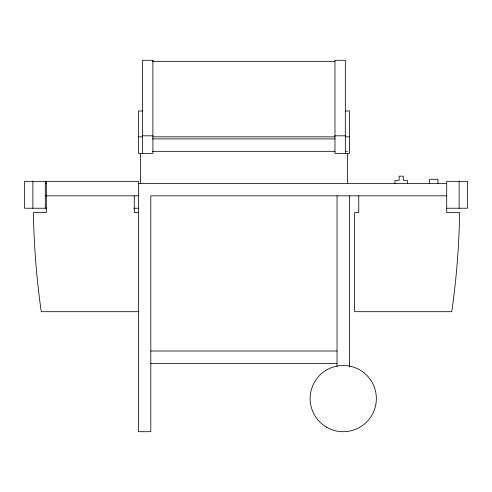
<?xml version="1.0" encoding="UTF-8"?>
<svg xmlns="http://www.w3.org/2000/svg" width="492" height="492" viewBox="0 0 492 492"><rect width="100%" height="100%" fill="white"/><g stroke="black" fill="none" stroke-linecap="round" stroke-linejoin="round"><path stroke-width="0.74" d="M152.95 61.832L152.889 60.295L142.545 60.295L142.545 153.406M152.889 61.328L334.972 61.328M142.545 110.989L138.406 110.989L138.406 153.406L152.889 153.406L152.889 60.295M345.322 110.989L349.455 110.989L349.455 153.406L334.972 153.406L334.972 60.295L345.322 60.295L345.322 153.406M142.545 135.817L152.889 135.817M334.972 135.817L345.322 135.817M138.406 136.85L142.545 136.85M152.889 136.85L334.972 136.85M345.322 136.85L349.455 136.85M152.508 138.922L334.972 138.922M152.508 151.333L334.972 151.333M345.322 151.333L347.389 151.333M45.289 183.405L46.328 183.405M138.406 183.405L446.711 183.405M45.289 195.822L138.406 195.822M446.711 195.822L150.816 195.822L150.816 431.705L138.406 431.705L138.406 181.339L24.6 181.339L24.6 208.239L46.82 208.239M133.799 208.239L138.406 208.239M446.711 208.239L467.4 208.239L467.4 181.339L446.711 181.339L446.711 212.587L459.639 212.587A796.966 796.966 0 0 1 451.773 311.694L354.634 311.694L354.634 212.587L358.766 212.587L358.766 195.822M138.406 212.587L134.267 212.587L134.267 195.822M138.406 311.694L41.26 311.694A796.966 796.966 0 0 1 33.395 212.587L46.328 212.587L46.328 181.339M150.816 351.011L337.045 351.011M150.816 363.422L337.045 363.422M459.122 181.339L459.122 208.239M437.917 183.405L437.917 179.273L429.639 179.273L429.639 183.405M407.394 183.405L407.394 180.306L403.256 180.306L403.256 176.167L399.117 176.167L399.117 180.306L394.978 180.306L394.978 183.405M349.455 195.822L349.455 366.971M347.389 153.233L347.389 183.405M337.045 195.822L337.045 366.472M140.472 153.233L140.472 183.405M45.289 181.339L45.289 208.239M32.878 181.339L32.878 208.239M326.694 427.271A33.105 33.105 0 0 0 376.355 398.6A33.105 33.105 0 0 0 326.694 369.929A33.105 33.105 0 0 0 326.694 427.271"/></g></svg>
